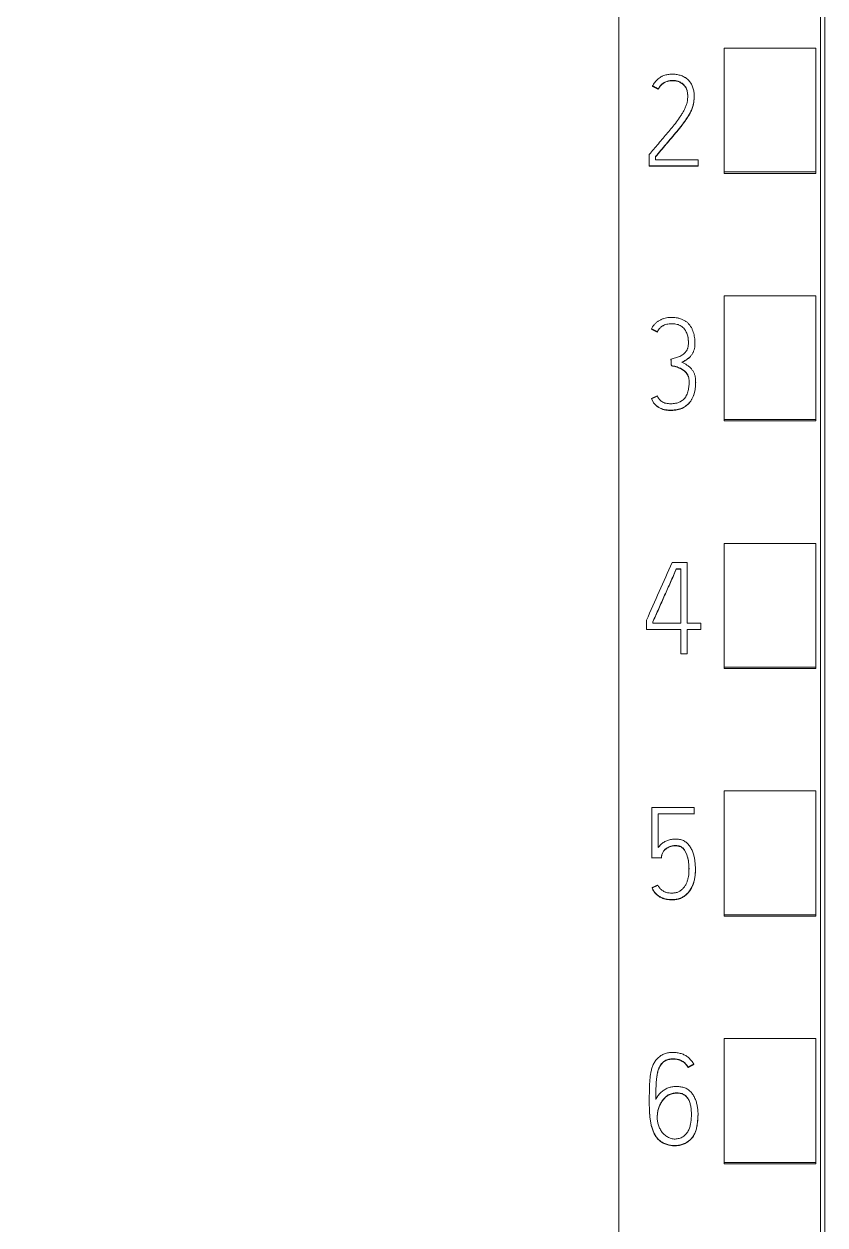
# Model space of a CAD drawing. Header units: millimetres. Extents: x 4137 to 6698, y 1400 to 3585.
# Drawn here: x 5133.28 to 5150.75, y 3320.39 to 3346.58 of the extents above; entities that cross this region are included whole.
import ezdxf

# ---------------------------------------------------------------- set-up
doc = ezdxf.new("R2010")
doc.units = ezdxf.units.MM
doc.layers.add('000-PI-Oprema', color=30, linetype='Continuous', lineweight=5)

msp = doc.modelspace()

# ---------------------------------------------------------------- linework, layer by layer
at = {"color": 0, "linetype": 'ByBlock', "lineweight": 0, "ltscale": 0.25}
msp.add_lwpolyline([(5111.448, 3372.778), (5146.248, 3372.778), (5146.248, 3225.772), (5111.448, 3225.772), (5111.448, 3372.778)], dxfattribs=at)
at = {"layer": '000-PI-Oprema', "color": 0, "linetype": 'ByBlock', "lineweight": 0}
for p, q in [((5146.248, 3360.459), (5146.248, 3247.041)), ((5150.648, 3358.178), (5150.648, 3249.363)), ((5148.548, 3343.358), (5148.548, 3346.061)), ((5150.548, 3346.061), (5148.548, 3346.061)), ((5150.548, 3343.358), (5150.548, 3346.061)), ((5146.987, 3345.233), (5146.987, 3345.227)), ((5147.112, 3345.17), (5147.112, 3345.164)), ((5147.895, 3345.002), (5147.895, 3345.008)), ((5146.913, 3343.742), (5146.913, 3343.488)), ((5147.051, 3343.626), (5147.051, 3343.693)), ((5147.978, 3343.626), (5147.051, 3343.626)), ((5147.978, 3343.488), (5147.978, 3343.626)), ((5146.913, 3343.488), (5146.913, 3343.482)), ((5146.913, 3343.488), (5147.978, 3343.488)), ((5147.978, 3343.482), (5146.913, 3343.482)), ((5147.978, 3343.488), (5147.978, 3343.482)), ((5148.548, 3343.327), (5148.548, 3343.358)), ((5150.548, 3343.358), (5148.548, 3343.358)), ((5150.548, 3343.327), (5148.548, 3343.327)), ((5150.548, 3343.327), (5150.548, 3343.358)), ((5148.548, 3337.956), (5148.548, 3340.659)), ((5150.548, 3340.659), (5148.548, 3340.659)), ((5150.548, 3337.956), (5150.548, 3340.659)), ((5146.964, 3339.936), (5146.964, 3339.929)), ((5147.092, 3339.872), (5147.092, 3339.866)), ((5147.91, 3339.618), (5147.91, 3339.624)), ((5147.388, 3339.273), (5147.388, 3339.266)), ((5147.397, 3339.135), (5147.397, 3339.128)), ((5147.927, 3338.768), (5147.927, 3338.774)), ((5146.964, 3338.414), (5146.964, 3338.407)), ((5148.548, 3337.927), (5148.548, 3337.956)), ((5150.548, 3337.956), (5148.548, 3337.956)), ((5150.548, 3337.927), (5148.548, 3337.927)), ((5150.548, 3337.927), (5150.548, 3337.956)), ((5148.548, 3332.555), (5148.548, 3335.257)), ((5150.548, 3335.257), (5148.548, 3335.257)), ((5150.548, 3332.555), (5150.548, 3335.257)), ((5147.413, 3334.839), (5147.743, 3334.839)), ((5147.505, 3334.701), (5147.505, 3334.695)), ((5147.602, 3334.701), (5147.505, 3334.701)), ((5147.505, 3334.695), (5147.602, 3334.695)), ((5147.602, 3333.513), (5147.602, 3334.701)), ((5147.743, 3334.839), (5147.743, 3333.513)), ((5146.853, 3333.375), (5146.853, 3333.579)), ((5147.602, 3333.375), (5146.853, 3333.375)), ((5146.992, 3333.549), (5146.992, 3333.513)), ((5146.992, 3333.513), (5147.602, 3333.513)), ((5147.602, 3332.847), (5147.602, 3333.375)), ((5147.743, 3333.513), (5148.037, 3333.513)), ((5147.743, 3333.375), (5147.743, 3332.847)), ((5148.037, 3333.375), (5147.743, 3333.375)), ((5148.037, 3333.513), (5148.037, 3333.375)), ((5147.743, 3332.847), (5147.602, 3332.847)), ((5148.548, 3332.527), (5148.548, 3332.555)), ((5150.548, 3332.555), (5148.548, 3332.555)), ((5150.548, 3332.527), (5148.548, 3332.527)), ((5150.548, 3332.527), (5150.548, 3332.555)), ((5148.548, 3327.153), (5148.548, 3329.856)), ((5150.548, 3329.856), (5148.548, 3329.856)), ((5150.548, 3327.153), (5150.548, 3329.856)), ((5146.969, 3329.495), (5146.969, 3328.4)), ((5147.893, 3329.495), (5146.969, 3329.495)), ((5147.893, 3329.357), (5147.893, 3329.495)), ((5147.108, 3328.621), (5147.108, 3329.357)), ((5147.108, 3329.357), (5147.893, 3329.357)), ((5147.893, 3329.357), (5147.893, 3329.35)), ((5146.969, 3328.4), (5146.969, 3328.394)), ((5146.969, 3328.4), (5147.18, 3328.4)), ((5147.18, 3328.4), (5147.18, 3328.394)), ((5147.921, 3328.136), (5147.921, 3328.142)), ((5146.975, 3327.745), (5146.975, 3327.739)), ((5148.548, 3327.127), (5148.548, 3327.153)), ((5150.548, 3327.153), (5148.548, 3327.153)), ((5150.548, 3327.127), (5148.548, 3327.127)), ((5150.548, 3327.127), (5150.548, 3327.153)), ((5148.548, 3321.752), (5148.548, 3324.454)), ((5150.548, 3324.454), (5148.548, 3324.454)), ((5150.548, 3321.752), (5150.548, 3324.454)), ((5147.886, 3323.898), (5147.886, 3323.892)), ((5147.759, 3323.832), (5147.759, 3323.825)), ((5146.915, 3323.094), (5146.915, 3323.088)), ((5147.978, 3322.795), (5147.978, 3322.801)), ((5148.548, 3321.727), (5148.548, 3321.752)), ((5150.548, 3321.752), (5148.548, 3321.752)), ((5150.548, 3321.727), (5148.548, 3321.727)), ((5150.548, 3321.727), (5150.548, 3321.752))]:
    msp.add_line(p, q, dxfattribs=at)
at = {"layer": '000-PI-Oprema', "color": 18, "linetype": 'ByBlock', "lineweight": 0, "true_color": 0x000000}
msp.add_ellipse((5133.394, 3242.471), major_axis=(438.421, 990.891), ratio=0.022739, start_param=1.487509, end_param=1.488786, dxfattribs=at)
at = {"layer": '000-PI-Oprema', "color": 0, "linetype": 'ByBlock', "lineweight": 0}
for points, knots in [([(5146.248, 3233.778), (5146.248, 3234.631), (5146.248, 3236.295), (5146.248, 3238.629), (5146.248, 3240.745), (5146.248, 3243.514), (5146.248, 3247.415), (5146.248, 3253.328), (5146.248, 3262.788), (5146.248, 3275.899), (5146.248, 3293.129), (5146.248, 3311.77), (5146.248, 3328.819), (5146.248, 3344.017), (5146.248, 3354.369), (5146.248, 3362.711), (5146.248, 3367.738), (5146.248, 3371.186), (5146.248, 3372.778)], [0, 0, 0, 0, 0.018357, 0.035822, 0.050221, 0.063898, 0.09543, 0.134182, 0.191169, 0.299064, 0.416456, 0.562341, 0.701008, 0.784589, 0.890964, 0.925157, 0.965428, 1, 1, 1, 1]), ([(5150.748, 3358.364), (5150.748, 3355.32), (5150.748, 3345.75), (5150.748, 3331.58), (5150.748, 3317.013), (5150.748, 3302.803), (5150.748, 3288.509), (5150.748, 3273.023), (5150.748, 3260.383), (5150.748, 3252.418), (5150.748, 3249.078)], [0, 0, 0, 0, 0.083934, 0.263736, 0.389889, 0.484142, 0.653794, 0.78188, 0.908517, 1, 1, 1, 1]), ([(5147.112, 3345.17), (5147.124, 3345.193), (5147.137, 3345.215), (5147.161, 3345.245), (5147.17, 3345.255), (5147.189, 3345.273), (5147.199, 3345.282), (5147.23, 3345.304), (5147.253, 3345.317), (5147.301, 3345.336), (5147.326, 3345.343), (5147.364, 3345.35), (5147.377, 3345.352), (5147.403, 3345.355), (5147.416, 3345.355), (5147.455, 3345.355), (5147.481, 3345.352), (5147.519, 3345.343), (5147.531, 3345.34), (5147.556, 3345.331), (5147.568, 3345.327), (5147.603, 3345.31), (5147.625, 3345.297), (5147.655, 3345.272), (5147.665, 3345.263), (5147.683, 3345.245), (5147.691, 3345.235), (5147.702, 3345.219), (5147.706, 3345.213), (5147.712, 3345.202), (5147.721, 3345.185), (5147.729, 3345.167), (5147.737, 3345.142), (5147.74, 3345.129), (5147.745, 3345.104), (5147.747, 3345.091), (5147.751, 3345.066), (5147.752, 3345.053), (5147.753, 3345.027), (5147.753, 3345.014), (5147.753, 3344.988), (5147.753, 3344.975), (5147.751, 3344.95), (5147.75, 3344.937), (5147.745, 3344.898), (5147.74, 3344.873), (5147.73, 3344.836), (5147.726, 3344.824), (5147.718, 3344.799), (5147.713, 3344.787), (5147.698, 3344.751), (5147.687, 3344.728), (5147.664, 3344.683), (5147.651, 3344.66), (5147.624, 3344.617), (5147.61, 3344.595), (5147.568, 3344.532), (5147.538, 3344.49), (5147.445, 3344.367), (5147.38, 3344.287), (5147.281, 3344.17), (5147.248, 3344.131), (5147.181, 3344.053), (5147.148, 3344.014), (5147.081, 3343.936), (5147.047, 3343.897), (5146.98, 3343.82), (5146.946, 3343.781), (5146.913, 3343.742)], [0, 0, 0, 0, 0.03125, 0.03125, 0.046875, 0.046875, 0.0625, 0.0625, 0.09375, 0.09375, 0.125, 0.125, 0.140625, 0.140625, 0.15625, 0.15625, 0.1875, 0.1875, 0.203125, 0.203125, 0.21875, 0.21875, 0.25, 0.25, 0.265625, 0.265625, 0.28125, 0.28125, 0.289062, 0.289062, 0.296875, 0.3125, 0.3125, 0.328125, 0.328125, 0.34375, 0.34375, 0.359375, 0.359375, 0.375, 0.375, 0.390625, 0.390625, 0.40625, 0.40625, 0.4375, 0.4375, 0.453125, 0.453125, 0.46875, 0.46875, 0.5, 0.5, 0.53125, 0.53125, 0.5625, 0.5625, 0.625, 0.625, 0.75, 0.75, 0.8125, 0.8125, 0.875, 0.875, 0.9375, 0.9375, 1, 1, 1, 1]), ([(5147.051, 3343.693), (5147.09, 3343.738), (5147.129, 3343.784), (5147.207, 3343.876), (5147.246, 3343.922), (5147.325, 3344.013), (5147.364, 3344.059), (5147.441, 3344.151), (5147.48, 3344.197), (5147.556, 3344.29), (5147.593, 3344.337), (5147.648, 3344.409), (5147.666, 3344.433), (5147.701, 3344.482), (5147.718, 3344.507), (5147.752, 3344.557), (5147.768, 3344.582), (5147.798, 3344.634), (5147.812, 3344.66), (5147.831, 3344.701), (5147.837, 3344.715), (5147.848, 3344.743), (5147.853, 3344.757), (5147.867, 3344.8), (5147.875, 3344.83), (5147.886, 3344.888), (5147.89, 3344.918), (5147.893, 3344.963), (5147.894, 3344.978), (5147.895, 3345.008), (5147.895, 3345.023), (5147.893, 3345.068), (5147.889, 3345.098), (5147.881, 3345.142), (5147.878, 3345.157), (5147.871, 3345.186), (5147.866, 3345.201), (5147.856, 3345.229), (5147.85, 3345.243), (5147.836, 3345.27), (5147.829, 3345.283), (5147.817, 3345.302), (5147.812, 3345.308), (5147.803, 3345.321), (5147.799, 3345.327), (5147.784, 3345.344), (5147.774, 3345.355), (5147.753, 3345.376), (5147.742, 3345.387), (5147.724, 3345.4), (5147.718, 3345.405), (5147.705, 3345.413), (5147.698, 3345.417), (5147.665, 3345.437), (5147.638, 3345.449), (5147.595, 3345.464), (5147.58, 3345.468), (5147.551, 3345.476), (5147.536, 3345.479), (5147.506, 3345.484), (5147.491, 3345.486), (5147.461, 3345.489), (5147.446, 3345.49), (5147.416, 3345.49), (5147.4, 3345.49), (5147.37, 3345.489), (5147.355, 3345.488), (5147.31, 3345.483), (5147.28, 3345.477), (5147.237, 3345.463), (5147.223, 3345.458), (5147.202, 3345.449), (5147.195, 3345.445), (5147.181, 3345.438), (5147.175, 3345.435), (5147.142, 3345.416), (5147.117, 3345.398), (5147.083, 3345.368), (5147.072, 3345.357), (5147.052, 3345.335), (5147.042, 3345.323), (5147.016, 3345.287), (5147, 3345.261), (5146.987, 3345.233)], [0, 0, 0, 0, 0.0625, 0.0625, 0.125, 0.125, 0.1875, 0.1875, 0.25, 0.25, 0.3125, 0.3125, 0.34375, 0.34375, 0.375, 0.375, 0.40625, 0.40625, 0.4375, 0.4375, 0.453125, 0.453125, 0.46875, 0.46875, 0.5, 0.5, 0.53125, 0.53125, 0.546875, 0.546875, 0.5625, 0.5625, 0.59375, 0.59375, 0.609375, 0.609375, 0.625, 0.625, 0.640625, 0.640625, 0.65625, 0.65625, 0.664062, 0.664062, 0.671875, 0.671875, 0.6875, 0.6875, 0.703125, 0.703125, 0.710937, 0.710937, 0.71875, 0.71875, 0.75, 0.75, 0.765625, 0.765625, 0.78125, 0.78125, 0.796875, 0.796875, 0.8125, 0.8125, 0.828125, 0.828125, 0.84375, 0.84375, 0.875, 0.875, 0.890625, 0.890625, 0.898437, 0.898437, 0.90625, 0.90625, 0.9375, 0.9375, 0.953125, 0.953125, 0.96875, 0.96875, 1, 1, 1, 1]), ([(5147.753, 3344.999), (5147.753, 3345.01), (5147.753, 3345.02), (5147.752, 3345.043), (5147.751, 3345.056), (5147.748, 3345.081), (5147.746, 3345.094), (5147.741, 3345.12), (5147.738, 3345.132), (5147.73, 3345.157), (5147.725, 3345.169), (5147.717, 3345.187), (5147.714, 3345.193), (5147.707, 3345.204), (5147.704, 3345.21), (5147.686, 3345.237), (5147.668, 3345.255), (5147.643, 3345.276), (5147.638, 3345.28), (5147.627, 3345.288), (5147.611, 3345.299), (5147.582, 3345.314), (5147.558, 3345.324), (5147.534, 3345.333), (5147.521, 3345.337), (5147.483, 3345.345), (5147.457, 3345.348), (5147.405, 3345.349), (5147.379, 3345.347), (5147.34, 3345.34), (5147.328, 3345.337), (5147.303, 3345.33), (5147.29, 3345.325), (5147.266, 3345.316), (5147.254, 3345.31), (5147.232, 3345.298), (5147.22, 3345.291), (5147.189, 3345.268), (5147.17, 3345.25), (5147.146, 3345.22), (5147.138, 3345.209), (5147.124, 3345.187), (5147.118, 3345.176), (5147.112, 3345.164)], [0, 0, 0, 0, 0.034222, 0.034222, 0.076212, 0.076212, 0.118203, 0.118203, 0.160193, 0.160193, 0.202183, 0.202183, 0.223179, 0.223179, 0.244174, 0.244174, 0.328155, 0.328155, 0.34915, 0.34915, 0.370145, 0.412135, 0.454126, 0.454126, 0.496116, 0.496116, 0.580097, 0.580097, 0.664077, 0.664077, 0.706068, 0.706068, 0.748058, 0.748058, 0.790048, 0.790048, 0.832039, 0.832039, 0.916019, 0.916019, 0.95801, 0.95801, 1, 1, 1, 1]), ([(5147.895, 3345.002), (5147.895, 3344.996), (5147.895, 3344.991), (5147.894, 3344.97), (5147.893, 3344.955), (5147.89, 3344.91), (5147.886, 3344.88), (5147.874, 3344.821), (5147.867, 3344.792), (5147.853, 3344.749), (5147.847, 3344.735), (5147.836, 3344.707), (5147.83, 3344.693), (5147.811, 3344.652), (5147.797, 3344.626), (5147.767, 3344.574), (5147.75, 3344.549), (5147.717, 3344.499), (5147.7, 3344.475), (5147.665, 3344.426), (5147.647, 3344.402), (5147.593, 3344.33), (5147.555, 3344.283), (5147.479, 3344.19), (5147.441, 3344.144), (5147.363, 3344.052), (5147.324, 3344.006), (5147.246, 3343.915), (5147.207, 3343.87), (5147.129, 3343.778), (5147.09, 3343.732), (5147.051, 3343.686)], [0, 0, 0, 0, 0.010489, 0.010489, 0.038761, 0.038761, 0.095304, 0.095304, 0.151848, 0.151848, 0.180119, 0.180119, 0.208391, 0.208391, 0.264935, 0.264935, 0.321478, 0.321478, 0.378022, 0.378022, 0.434565, 0.434565, 0.547652, 0.547652, 0.660739, 0.660739, 0.773826, 0.773826, 0.886913, 0.886913, 1, 1, 1, 1]), ([(5147.627, 3339.209), (5147.645, 3339.218), (5147.663, 3339.228), (5147.697, 3339.247), (5147.714, 3339.257), (5147.739, 3339.274), (5147.747, 3339.28), (5147.763, 3339.292), (5147.771, 3339.298), (5147.786, 3339.311), (5147.793, 3339.318), (5147.807, 3339.332), (5147.814, 3339.34), (5147.834, 3339.363), (5147.846, 3339.379), (5147.861, 3339.405), (5147.866, 3339.414), (5147.875, 3339.432), (5147.879, 3339.441), (5147.89, 3339.47), (5147.896, 3339.489), (5147.904, 3339.528), (5147.907, 3339.548), (5147.909, 3339.589), (5147.91, 3339.609), (5147.91, 3339.649), (5147.909, 3339.669), (5147.905, 3339.728), (5147.9, 3339.768), (5147.887, 3339.827), (5147.881, 3339.847), (5147.869, 3339.885), (5147.855, 3339.923), (5147.836, 3339.958), (5147.815, 3339.993), (5147.803, 3340.009), (5147.778, 3340.04), (5147.757, 3340.062), (5147.734, 3340.082), (5147.718, 3340.094), (5147.71, 3340.1), (5147.668, 3340.128), (5147.631, 3340.145), (5147.583, 3340.161), (5147.573, 3340.164), (5147.553, 3340.169), (5147.524, 3340.175), (5147.474, 3340.182), (5147.434, 3340.184), (5147.393, 3340.184), (5147.373, 3340.184), (5147.313, 3340.18), (5147.273, 3340.173), (5147.225, 3340.159), (5147.215, 3340.156), (5147.196, 3340.149), (5147.187, 3340.145), (5147.159, 3340.133), (5147.123, 3340.114), (5147.09, 3340.091), (5147.066, 3340.072), (5147.059, 3340.065), (5147.044, 3340.051), (5147.037, 3340.044), (5147.017, 3340.021), (5147.004, 3340.006), (5146.988, 3339.981), (5146.982, 3339.972), (5146.973, 3339.954), (5146.968, 3339.945), (5146.964, 3339.936)], [0, 0, 0, 0, 0.03125, 0.03125, 0.0625, 0.0625, 0.078125, 0.078125, 0.09375, 0.09375, 0.109375, 0.109375, 0.125, 0.125, 0.15625, 0.15625, 0.171875, 0.171875, 0.1875, 0.1875, 0.21875, 0.21875, 0.25, 0.25, 0.28125, 0.28125, 0.3125, 0.3125, 0.375, 0.375, 0.40625, 0.40625, 0.4375, 0.46875, 0.46875, 0.5, 0.5, 0.53125, 0.546875, 0.546875, 0.5625, 0.5625, 0.625, 0.625, 0.640625, 0.640625, 0.65625, 0.6875, 0.71875, 0.71875, 0.75, 0.75, 0.8125, 0.8125, 0.828125, 0.828125, 0.84375, 0.84375, 0.875, 0.90625, 0.90625, 0.921875, 0.921875, 0.9375, 0.9375, 0.96875, 0.96875, 0.984375, 0.984375, 1, 1, 1, 1]), ([(5147.092, 3339.872), (5147.099, 3339.887), (5147.107, 3339.901), (5147.126, 3339.928), (5147.136, 3339.941), (5147.153, 3339.959), (5147.159, 3339.964), (5147.172, 3339.975), (5147.178, 3339.98), (5147.192, 3339.99), (5147.198, 3339.995), (5147.213, 3340.003), (5147.22, 3340.007), (5147.242, 3340.018), (5147.258, 3340.023), (5147.29, 3340.033), (5147.306, 3340.037), (5147.338, 3340.042), (5147.355, 3340.044), (5147.388, 3340.046), (5147.405, 3340.046), (5147.454, 3340.045), (5147.487, 3340.042), (5147.528, 3340.032), (5147.536, 3340.03), (5147.551, 3340.025), (5147.559, 3340.022), (5147.582, 3340.013), (5147.597, 3340.006), (5147.618, 3339.992), (5147.625, 3339.987), (5147.638, 3339.977), (5147.644, 3339.972), (5147.663, 3339.955), (5147.674, 3339.943), (5147.689, 3339.923), (5147.694, 3339.916), (5147.703, 3339.903), (5147.716, 3339.882), (5147.727, 3339.859), (5147.74, 3339.829), (5147.745, 3339.813), (5147.754, 3339.781), (5147.757, 3339.765), (5147.765, 3339.717), (5147.768, 3339.684), (5147.769, 3339.634), (5147.769, 3339.618), (5147.767, 3339.585), (5147.766, 3339.569), (5147.762, 3339.544), (5147.76, 3339.536), (5147.756, 3339.52), (5147.753, 3339.512), (5147.745, 3339.489), (5147.737, 3339.474), (5147.724, 3339.453), (5147.719, 3339.446), (5147.709, 3339.433), (5147.704, 3339.427), (5147.693, 3339.414), (5147.687, 3339.408), (5147.675, 3339.397), (5147.669, 3339.392), (5147.649, 3339.376), (5147.636, 3339.367), (5147.607, 3339.35), (5147.593, 3339.342), (5147.563, 3339.328), (5147.547, 3339.322), (5147.516, 3339.311), (5147.5, 3339.306), (5147.452, 3339.292), (5147.42, 3339.282), (5147.388, 3339.273)], [0, 0, 0, 0, 0.03125, 0.03125, 0.0625, 0.0625, 0.078125, 0.078125, 0.09375, 0.09375, 0.109375, 0.109375, 0.125, 0.125, 0.15625, 0.15625, 0.1875, 0.1875, 0.21875, 0.21875, 0.25, 0.25, 0.3125, 0.3125, 0.328125, 0.328125, 0.34375, 0.34375, 0.375, 0.375, 0.390625, 0.390625, 0.40625, 0.40625, 0.4375, 0.4375, 0.453125, 0.453125, 0.46875, 0.5, 0.5, 0.53125, 0.53125, 0.5625, 0.5625, 0.625, 0.625, 0.65625, 0.65625, 0.6875, 0.6875, 0.703125, 0.703125, 0.71875, 0.71875, 0.75, 0.75, 0.765625, 0.765625, 0.78125, 0.78125, 0.796875, 0.796875, 0.8125, 0.8125, 0.84375, 0.84375, 0.875, 0.875, 0.90625, 0.90625, 0.9375, 0.9375, 1, 1, 1, 1]), ([(5147.769, 3339.629), (5147.769, 3339.633), (5147.768, 3339.637), (5147.768, 3339.674), (5147.766, 3339.707), (5147.759, 3339.75), (5147.757, 3339.761), (5147.754, 3339.772)], [0, 0, 0, 0, 0.087818, 0.087818, 0.771228, 0.771228, 1, 1, 1, 1]), ([(5147.816, 3339.335), (5147.804, 3339.323), (5147.792, 3339.311), (5147.772, 3339.293), (5147.764, 3339.286), (5147.748, 3339.274), (5147.74, 3339.268), (5147.715, 3339.252), (5147.698, 3339.241), (5147.663, 3339.221), (5147.645, 3339.212), (5147.627, 3339.203)], [0, 0, 0, 0, 0.218648, 0.218648, 0.348874, 0.348874, 0.479099, 0.479099, 0.739549, 0.739549, 1, 1, 1, 1]), ([(5146.964, 3338.414), (5146.972, 3338.394), (5146.982, 3338.376), (5147.003, 3338.339), (5147.014, 3338.322), (5147.034, 3338.297), (5147.041, 3338.289), (5147.056, 3338.274), (5147.064, 3338.267), (5147.088, 3338.246), (5147.105, 3338.234), (5147.132, 3338.218), (5147.142, 3338.213), (5147.161, 3338.204), (5147.17, 3338.2), (5147.199, 3338.188), (5147.219, 3338.182), (5147.26, 3338.172), (5147.281, 3338.169), (5147.323, 3338.164), (5147.344, 3338.163), (5147.386, 3338.162), (5147.407, 3338.162), (5147.449, 3338.165), (5147.47, 3338.167), (5147.501, 3338.171), (5147.512, 3338.173), (5147.532, 3338.177), (5147.543, 3338.179), (5147.573, 3338.187), (5147.593, 3338.194), (5147.622, 3338.205), (5147.632, 3338.209), (5147.651, 3338.218), (5147.661, 3338.223), (5147.688, 3338.238), (5147.706, 3338.25), (5147.739, 3338.275), (5147.755, 3338.289), (5147.784, 3338.319), (5147.798, 3338.335), (5147.823, 3338.369), (5147.834, 3338.387), (5147.849, 3338.414), (5147.854, 3338.424), (5147.863, 3338.442), (5147.868, 3338.452), (5147.888, 3338.501), (5147.899, 3338.541), (5147.912, 3338.602), (5147.915, 3338.623), (5147.921, 3338.664), (5147.923, 3338.685), (5147.926, 3338.727), (5147.926, 3338.748), (5147.927, 3338.789), (5147.926, 3338.81), (5147.923, 3338.852), (5147.92, 3338.872), (5147.914, 3338.903), (5147.911, 3338.913), (5147.905, 3338.934), (5147.902, 3338.944), (5147.89, 3338.973), (5147.881, 3338.993), (5147.865, 3339.02), (5147.86, 3339.029), (5147.847, 3339.046), (5147.841, 3339.055), (5147.82, 3339.079), (5147.805, 3339.094), (5147.773, 3339.121), (5147.755, 3339.133), (5147.72, 3339.157), (5147.701, 3339.168), (5147.665, 3339.189), (5147.646, 3339.199), (5147.627, 3339.209)], [0, 0, 0, 0, 0.03125, 0.03125, 0.0625, 0.0625, 0.078125, 0.078125, 0.09375, 0.09375, 0.125, 0.125, 0.140625, 0.140625, 0.15625, 0.15625, 0.1875, 0.1875, 0.21875, 0.21875, 0.25, 0.25, 0.28125, 0.28125, 0.3125, 0.3125, 0.328125, 0.328125, 0.34375, 0.34375, 0.375, 0.375, 0.390625, 0.390625, 0.40625, 0.40625, 0.4375, 0.4375, 0.46875, 0.46875, 0.5, 0.5, 0.53125, 0.53125, 0.546875, 0.546875, 0.5625, 0.5625, 0.625, 0.625, 0.65625, 0.65625, 0.6875, 0.6875, 0.71875, 0.71875, 0.75, 0.75, 0.78125, 0.78125, 0.796875, 0.796875, 0.8125, 0.8125, 0.84375, 0.84375, 0.859375, 0.859375, 0.875, 0.875, 0.90625, 0.90625, 0.9375, 0.9375, 0.96875, 0.96875, 1, 1, 1, 1]), ([(5147.397, 3339.135), (5147.431, 3339.129), (5147.464, 3339.121), (5147.514, 3339.107), (5147.53, 3339.102), (5147.562, 3339.09), (5147.578, 3339.084), (5147.602, 3339.072), (5147.609, 3339.068), (5147.624, 3339.06), (5147.632, 3339.055), (5147.654, 3339.041), (5147.668, 3339.031), (5147.687, 3339.014), (5147.694, 3339.008), (5147.706, 3338.996), (5147.712, 3338.989), (5147.728, 3338.97), (5147.738, 3338.956), (5147.751, 3338.933), (5147.755, 3338.926), (5147.763, 3338.91), (5147.766, 3338.902), (5147.774, 3338.878), (5147.778, 3338.861), (5147.784, 3338.827), (5147.785, 3338.81), (5147.785, 3338.775), (5147.785, 3338.758), (5147.783, 3338.707), (5147.779, 3338.673), (5147.77, 3338.622), (5147.767, 3338.605), (5147.758, 3338.572), (5147.754, 3338.555), (5147.742, 3338.522), (5147.736, 3338.506), (5147.725, 3338.483), (5147.721, 3338.475), (5147.712, 3338.46), (5147.708, 3338.453), (5147.683, 3338.417), (5147.66, 3338.392), (5147.625, 3338.366), (5147.617, 3338.361), (5147.603, 3338.352), (5147.595, 3338.348), (5147.572, 3338.337), (5147.556, 3338.33), (5147.523, 3338.32), (5147.506, 3338.315), (5147.472, 3338.309), (5147.438, 3338.304), (5147.403, 3338.303), (5147.368, 3338.303), (5147.351, 3338.304), (5147.317, 3338.306), (5147.3, 3338.309), (5147.266, 3338.316), (5147.249, 3338.32), (5147.217, 3338.333), (5147.201, 3338.341), (5147.179, 3338.355), (5147.173, 3338.361), (5147.159, 3338.372), (5147.153, 3338.378), (5147.141, 3338.391), (5147.136, 3338.397), (5147.125, 3338.411), (5147.12, 3338.418), (5147.106, 3338.44), (5147.098, 3338.456), (5147.092, 3338.472)], [0, 0, 0, 0, 0.0625, 0.0625, 0.09375, 0.09375, 0.125, 0.125, 0.140625, 0.140625, 0.15625, 0.15625, 0.1875, 0.1875, 0.203125, 0.203125, 0.21875, 0.21875, 0.25, 0.25, 0.265625, 0.265625, 0.28125, 0.28125, 0.3125, 0.3125, 0.34375, 0.34375, 0.375, 0.375, 0.4375, 0.4375, 0.46875, 0.46875, 0.5, 0.5, 0.53125, 0.53125, 0.546875, 0.546875, 0.5625, 0.5625, 0.625, 0.625, 0.640625, 0.640625, 0.65625, 0.65625, 0.6875, 0.6875, 0.71875, 0.71875, 0.75, 0.78125, 0.78125, 0.8125, 0.8125, 0.84375, 0.84375, 0.875, 0.875, 0.90625, 0.90625, 0.921875, 0.921875, 0.9375, 0.9375, 0.953125, 0.953125, 0.96875, 0.96875, 1, 1, 1, 1]), ([(5147.785, 3338.771), (5147.785, 3338.776), (5147.785, 3338.781), (5147.785, 3338.795), (5147.784, 3338.804), (5147.783, 3338.821), (5147.782, 3338.829), (5147.778, 3338.855), (5147.774, 3338.872), (5147.766, 3338.896), (5147.762, 3338.904), (5147.755, 3338.92), (5147.751, 3338.927), (5147.738, 3338.95), (5147.728, 3338.964), (5147.706, 3338.99), (5147.694, 3339.003), (5147.667, 3339.025), (5147.654, 3339.035), (5147.624, 3339.054), (5147.609, 3339.062), (5147.578, 3339.077), (5147.562, 3339.084), (5147.53, 3339.096), (5147.514, 3339.101), (5147.464, 3339.115), (5147.431, 3339.123), (5147.397, 3339.128)], [0, 0, 0, 0, 0.026635, 0.026635, 0.070879, 0.070879, 0.115123, 0.115123, 0.20361, 0.20361, 0.247854, 0.247854, 0.292098, 0.292098, 0.380586, 0.380586, 0.469074, 0.469074, 0.557561, 0.557561, 0.646049, 0.646049, 0.734537, 0.734537, 0.823025, 0.823025, 1, 1, 1, 1]), ([(5147.921, 3338.666), (5147.921, 3338.657), (5147.92, 3338.649), (5147.916, 3338.62), (5147.912, 3338.599), (5147.9, 3338.538), (5147.889, 3338.498), (5147.869, 3338.449), (5147.865, 3338.44), (5147.856, 3338.421), (5147.851, 3338.411), (5147.836, 3338.384), (5147.825, 3338.366), (5147.8, 3338.332), (5147.787, 3338.316), (5147.765, 3338.293), (5147.757, 3338.285), (5147.741, 3338.271), (5147.733, 3338.265), (5147.708, 3338.245), (5147.691, 3338.234), (5147.663, 3338.218), (5147.654, 3338.213), (5147.635, 3338.204), (5147.625, 3338.2), (5147.576, 3338.18), (5147.535, 3338.17), (5147.473, 3338.161), (5147.451, 3338.159), (5147.409, 3338.156), (5147.388, 3338.156), (5147.346, 3338.156), (5147.325, 3338.158), (5147.293, 3338.161), (5147.283, 3338.162), (5147.262, 3338.166), (5147.251, 3338.168), (5147.22, 3338.175), (5147.2, 3338.182), (5147.171, 3338.194), (5147.161, 3338.198), (5147.142, 3338.207), (5147.133, 3338.212), (5147.105, 3338.228), (5147.088, 3338.24), (5147.064, 3338.26), (5147.056, 3338.267), (5147.041, 3338.283), (5147.034, 3338.291), (5147.014, 3338.315), (5147.003, 3338.333), (5146.982, 3338.369), (5146.972, 3338.388), (5146.964, 3338.407)], [0, 0, 0, 0, 0.018898, 0.018898, 0.065617, 0.065617, 0.159055, 0.159055, 0.182415, 0.182415, 0.205774, 0.205774, 0.252494, 0.252494, 0.299213, 0.299213, 0.322572, 0.322572, 0.345932, 0.345932, 0.392651, 0.392651, 0.416011, 0.416011, 0.43937, 0.43937, 0.532809, 0.532809, 0.579528, 0.579528, 0.626247, 0.626247, 0.672966, 0.672966, 0.696326, 0.696326, 0.719685, 0.719685, 0.766404, 0.766404, 0.789764, 0.789764, 0.813123, 0.813123, 0.859843, 0.859843, 0.883202, 0.883202, 0.906562, 0.906562, 0.953281, 0.953281, 1, 1, 1, 1]), ([(5147.505, 3334.701), (5147.494, 3334.677), (5147.484, 3334.653), (5147.463, 3334.605), (5147.452, 3334.581), (5147.42, 3334.509), (5147.399, 3334.46), (5147.357, 3334.364), (5147.335, 3334.316), (5147.293, 3334.22), (5147.271, 3334.172), (5147.228, 3334.076), (5147.207, 3334.028), (5147.164, 3333.932), (5147.142, 3333.884), (5147.1, 3333.788), (5147.078, 3333.74), (5147.046, 3333.668), (5147.035, 3333.644), (5147.019, 3333.608), (5147.014, 3333.597), (5147.003, 3333.573), (5146.997, 3333.561), (5146.992, 3333.549)], [0, 0, 0, 0, 0.0625, 0.0625, 0.125, 0.125, 0.25, 0.25, 0.375, 0.375, 0.5, 0.5, 0.625, 0.625, 0.75, 0.75, 0.875, 0.875, 0.9375, 0.9375, 0.96875, 0.96875, 1, 1, 1, 1]), ([(5146.992, 3333.543), (5146.997, 3333.554), (5147.003, 3333.566), (5147.014, 3333.59), (5147.019, 3333.602), (5147.035, 3333.638), (5147.046, 3333.662), (5147.078, 3333.734), (5147.1, 3333.782), (5147.142, 3333.878), (5147.164, 3333.926), (5147.207, 3334.022), (5147.228, 3334.07), (5147.271, 3334.166), (5147.293, 3334.214), (5147.335, 3334.31), (5147.357, 3334.358), (5147.399, 3334.454), (5147.42, 3334.502), (5147.452, 3334.574), (5147.463, 3334.599), (5147.484, 3334.647), (5147.494, 3334.671), (5147.505, 3334.695)], [0, 0, 0, 0, 0.03125, 0.03125, 0.0625, 0.0625, 0.125, 0.125, 0.25, 0.25, 0.375, 0.375, 0.5, 0.5, 0.625, 0.625, 0.75, 0.75, 0.875, 0.875, 0.9375, 0.9375, 1, 1, 1, 1]), ([(5146.975, 3327.745), (5146.987, 3327.719), (5147.001, 3327.693), (5147.025, 3327.657), (5147.034, 3327.646), (5147.052, 3327.624), (5147.063, 3327.613), (5147.084, 3327.593), (5147.095, 3327.584), (5147.119, 3327.567), (5147.131, 3327.559), (5147.155, 3327.544), (5147.168, 3327.537), (5147.195, 3327.525), (5147.209, 3327.52), (5147.236, 3327.511), (5147.25, 3327.507), (5147.278, 3327.5), (5147.293, 3327.497), (5147.322, 3327.493), (5147.336, 3327.492), (5147.358, 3327.49), (5147.366, 3327.49), (5147.38, 3327.489), (5147.388, 3327.489), (5147.409, 3327.488), (5147.424, 3327.488), (5147.453, 3327.489), (5147.468, 3327.49), (5147.497, 3327.493), (5147.512, 3327.496), (5147.541, 3327.502), (5147.555, 3327.506), (5147.596, 3327.519), (5147.623, 3327.531), (5147.662, 3327.553), (5147.674, 3327.561), (5147.698, 3327.578), (5147.71, 3327.587), (5147.732, 3327.606), (5147.742, 3327.616), (5147.762, 3327.638), (5147.772, 3327.649), (5147.799, 3327.684), (5147.814, 3327.708), (5147.836, 3327.747), (5147.842, 3327.76), (5147.854, 3327.786), (5147.86, 3327.8), (5147.876, 3327.841), (5147.885, 3327.868), (5147.9, 3327.924), (5147.906, 3327.953), (5147.912, 3327.996), (5147.914, 3328.01), (5147.917, 3328.039), (5147.918, 3328.054), (5147.921, 3328.098), (5147.921, 3328.127), (5147.921, 3328.185), (5147.918, 3328.243), (5147.913, 3328.301), (5147.905, 3328.359), (5147.9, 3328.388), (5147.891, 3328.431), (5147.887, 3328.445), (5147.88, 3328.473), (5147.876, 3328.487), (5147.862, 3328.529), (5147.851, 3328.556), (5147.832, 3328.596), (5147.825, 3328.609), (5147.81, 3328.634), (5147.802, 3328.646), (5147.776, 3328.682), (5147.757, 3328.704), (5147.712, 3328.743), (5147.688, 3328.759), (5147.648, 3328.779), (5147.634, 3328.784), (5147.606, 3328.793), (5147.592, 3328.797), (5147.563, 3328.802), (5147.548, 3328.804), (5147.519, 3328.806), (5147.504, 3328.807), (5147.475, 3328.806), (5147.46, 3328.806), (5147.431, 3328.803), (5147.416, 3328.802), (5147.387, 3328.797), (5147.373, 3328.794), (5147.344, 3328.787), (5147.33, 3328.783), (5147.302, 3328.773), (5147.288, 3328.768), (5147.262, 3328.755), (5147.249, 3328.748), (5147.224, 3328.733), (5147.212, 3328.725), (5147.188, 3328.707), (5147.177, 3328.698), (5147.155, 3328.678), (5147.145, 3328.667), (5147.126, 3328.645), (5147.117, 3328.634), (5147.108, 3328.621)], [0, 0, 0, 0, 0.03125, 0.03125, 0.046875, 0.046875, 0.0625, 0.0625, 0.078125, 0.078125, 0.09375, 0.09375, 0.109375, 0.109375, 0.125, 0.125, 0.140625, 0.140625, 0.15625, 0.15625, 0.171875, 0.171875, 0.179688, 0.179688, 0.1875, 0.1875, 0.203125, 0.203125, 0.21875, 0.21875, 0.234375, 0.234375, 0.25, 0.25, 0.28125, 0.28125, 0.296875, 0.296875, 0.3125, 0.3125, 0.328125, 0.328125, 0.34375, 0.34375, 0.375, 0.375, 0.390625, 0.390625, 0.40625, 0.40625, 0.4375, 0.4375, 0.46875, 0.46875, 0.484375, 0.484375, 0.5, 0.5, 0.53125, 0.53125, 0.5625, 0.59375, 0.59375, 0.625, 0.625, 0.640625, 0.640625, 0.65625, 0.65625, 0.6875, 0.6875, 0.703125, 0.703125, 0.71875, 0.71875, 0.75, 0.75, 0.78125, 0.78125, 0.796875, 0.796875, 0.8125, 0.8125, 0.828125, 0.828125, 0.84375, 0.84375, 0.859375, 0.859375, 0.875, 0.875, 0.890625, 0.890625, 0.90625, 0.90625, 0.921875, 0.921875, 0.9375, 0.9375, 0.953125, 0.953125, 0.96875, 0.96875, 0.984375, 0.984375, 1, 1, 1, 1]), ([(5147.18, 3328.4), (5147.181, 3328.423), (5147.184, 3328.446), (5147.193, 3328.48), (5147.197, 3328.491), (5147.206, 3328.512), (5147.211, 3328.522), (5147.224, 3328.541), (5147.23, 3328.551), (5147.245, 3328.568), (5147.253, 3328.577), (5147.27, 3328.592), (5147.279, 3328.599), (5147.298, 3328.613), (5147.308, 3328.619), (5147.328, 3328.631), (5147.338, 3328.636), (5147.36, 3328.645), (5147.371, 3328.648), (5147.404, 3328.658), (5147.427, 3328.662), (5147.461, 3328.665), (5147.473, 3328.666), (5147.496, 3328.666), (5147.507, 3328.665), (5147.53, 3328.663), (5147.542, 3328.661), (5147.559, 3328.658), (5147.564, 3328.656), (5147.575, 3328.653), (5147.581, 3328.651), (5147.597, 3328.645), (5147.608, 3328.64), (5147.628, 3328.628), (5147.637, 3328.621), (5147.654, 3328.606), (5147.662, 3328.597), (5147.677, 3328.579), (5147.683, 3328.57), (5147.702, 3328.541), (5147.712, 3328.52), (5147.73, 3328.478), (5147.738, 3328.456), (5147.758, 3328.39), (5147.766, 3328.345), (5147.775, 3328.277), (5147.777, 3328.254), (5147.78, 3328.208), (5147.781, 3328.185), (5147.782, 3328.117), (5147.78, 3328.071), (5147.772, 3328.003), (5147.768, 3327.981), (5147.76, 3327.947), (5147.758, 3327.936), (5147.751, 3327.913), (5147.748, 3327.902), (5147.737, 3327.869), (5147.728, 3327.848), (5147.713, 3327.817), (5147.707, 3327.807), (5147.695, 3327.787), (5147.689, 3327.777), (5147.669, 3327.749), (5147.654, 3327.732), (5147.629, 3327.708), (5147.62, 3327.7), (5147.602, 3327.686), (5147.592, 3327.679), (5147.573, 3327.667), (5147.563, 3327.661), (5147.542, 3327.651), (5147.531, 3327.647), (5147.497, 3327.637), (5147.474, 3327.633), (5147.44, 3327.63), (5147.428, 3327.629), (5147.405, 3327.629), (5147.393, 3327.629), (5147.358, 3327.63), (5147.335, 3327.632), (5147.302, 3327.639), (5147.291, 3327.642), (5147.268, 3327.649), (5147.257, 3327.653), (5147.226, 3327.668), (5147.206, 3327.68), (5147.178, 3327.701), (5147.169, 3327.709), (5147.153, 3327.725), (5147.138, 3327.743), (5147.125, 3327.762), (5147.113, 3327.782), (5147.107, 3327.793), (5147.103, 3327.803)], [0, 0, 0, 0, 0.03125, 0.03125, 0.046875, 0.046875, 0.0625, 0.0625, 0.078125, 0.078125, 0.09375, 0.09375, 0.109375, 0.109375, 0.125, 0.125, 0.140625, 0.140625, 0.15625, 0.15625, 0.1875, 0.1875, 0.203125, 0.203125, 0.21875, 0.21875, 0.234375, 0.234375, 0.242187, 0.242187, 0.25, 0.25, 0.265625, 0.265625, 0.28125, 0.28125, 0.296875, 0.296875, 0.3125, 0.3125, 0.34375, 0.34375, 0.375, 0.375, 0.4375, 0.4375, 0.46875, 0.46875, 0.5, 0.5, 0.5625, 0.5625, 0.59375, 0.59375, 0.609375, 0.609375, 0.625, 0.625, 0.65625, 0.65625, 0.671875, 0.671875, 0.6875, 0.6875, 0.71875, 0.71875, 0.734375, 0.734375, 0.75, 0.75, 0.765625, 0.765625, 0.78125, 0.78125, 0.8125, 0.8125, 0.828125, 0.828125, 0.84375, 0.84375, 0.875, 0.875, 0.890625, 0.890625, 0.90625, 0.90625, 0.9375, 0.9375, 0.953125, 0.953125, 0.96875, 0.984375, 0.984375, 1, 1, 1, 1]), ([(5147.781, 3328.138), (5147.781, 3328.144), (5147.781, 3328.15), (5147.781, 3328.178), (5147.78, 3328.201), (5147.777, 3328.246), (5147.775, 3328.269), (5147.77, 3328.315), (5147.766, 3328.337), (5147.757, 3328.382), (5147.751, 3328.405), (5147.741, 3328.438), (5147.738, 3328.449), (5147.73, 3328.471), (5147.726, 3328.482), (5147.712, 3328.514), (5147.702, 3328.534), (5147.684, 3328.563), (5147.677, 3328.573), (5147.662, 3328.591), (5147.655, 3328.599), (5147.637, 3328.615), (5147.628, 3328.622), (5147.608, 3328.634), (5147.598, 3328.639), (5147.576, 3328.647), (5147.565, 3328.65), (5147.542, 3328.655), (5147.531, 3328.657), (5147.508, 3328.659), (5147.496, 3328.66), (5147.473, 3328.66), (5147.462, 3328.659), (5147.439, 3328.657), (5147.427, 3328.656), (5147.404, 3328.652), (5147.382, 3328.646), (5147.36, 3328.639), (5147.339, 3328.63), (5147.329, 3328.625), (5147.298, 3328.608), (5147.28, 3328.594), (5147.254, 3328.571), (5147.246, 3328.563), (5147.231, 3328.545), (5147.224, 3328.536), (5147.212, 3328.516), (5147.206, 3328.506), (5147.197, 3328.485), (5147.193, 3328.474), (5147.187, 3328.452), (5147.185, 3328.44), (5147.182, 3328.417), (5147.181, 3328.406), (5147.18, 3328.394)], [0, 0, 0, 0, 0.015899, 0.015899, 0.077406, 0.077406, 0.138912, 0.138912, 0.200418, 0.200418, 0.261925, 0.261925, 0.292678, 0.292678, 0.323431, 0.323431, 0.384937, 0.384937, 0.41569, 0.41569, 0.446443, 0.446443, 0.477197, 0.477197, 0.50795, 0.50795, 0.538703, 0.538703, 0.569456, 0.569456, 0.600209, 0.600209, 0.630962, 0.630962, 0.661715, 0.661715, 0.692469, 0.723222, 0.723222, 0.753975, 0.753975, 0.815481, 0.815481, 0.846234, 0.846234, 0.876987, 0.876987, 0.907741, 0.907741, 0.938494, 0.938494, 0.969247, 0.969247, 1, 1, 1, 1]), ([(5147.921, 3328.136), (5147.921, 3328.114), (5147.921, 3328.093), (5147.918, 3328.043), (5147.916, 3328.014), (5147.91, 3327.971), (5147.907, 3327.957), (5147.902, 3327.928), (5147.899, 3327.913), (5147.888, 3327.871), (5147.879, 3327.843), (5147.859, 3327.788), (5147.847, 3327.761), (5147.819, 3327.709), (5147.803, 3327.685), (5147.777, 3327.65), (5147.768, 3327.638), (5147.748, 3327.617), (5147.738, 3327.606), (5147.705, 3327.576), (5147.682, 3327.559), (5147.644, 3327.536), (5147.631, 3327.529), (5147.604, 3327.517), (5147.591, 3327.511), (5147.549, 3327.497), (5147.52, 3327.49), (5147.477, 3327.484), (5147.462, 3327.483), (5147.432, 3327.482), (5147.418, 3327.482), (5147.388, 3327.483), (5147.374, 3327.483), (5147.344, 3327.485), (5147.33, 3327.486), (5147.301, 3327.49), (5147.286, 3327.492), (5147.257, 3327.499), (5147.243, 3327.503), (5147.215, 3327.511), (5147.201, 3327.517), (5147.174, 3327.528), (5147.161, 3327.535), (5147.135, 3327.55), (5147.123, 3327.558), (5147.099, 3327.575), (5147.087, 3327.585), (5147.066, 3327.604), (5147.055, 3327.615), (5147.036, 3327.637), (5147.027, 3327.649), (5147.002, 3327.686), (5146.988, 3327.712), (5146.975, 3327.739)], [0, 0, 0, 0, 0.044434, 0.044434, 0.104157, 0.104157, 0.134018, 0.134018, 0.16388, 0.16388, 0.223602, 0.223602, 0.283325, 0.283325, 0.343048, 0.343048, 0.37291, 0.37291, 0.402771, 0.402771, 0.462494, 0.462494, 0.492355, 0.492355, 0.522217, 0.522217, 0.58194, 0.58194, 0.611801, 0.611801, 0.641663, 0.641663, 0.671524, 0.671524, 0.701386, 0.701386, 0.731247, 0.731247, 0.761108, 0.761108, 0.79097, 0.79097, 0.820831, 0.820831, 0.850693, 0.850693, 0.880554, 0.880554, 0.910416, 0.910416, 0.940277, 0.940277, 1, 1, 1, 1]), ([(5147.886, 3323.898), (5147.872, 3323.923), (5147.856, 3323.947), (5147.829, 3323.981), (5147.82, 3323.992), (5147.8, 3324.013), (5147.79, 3324.024), (5147.757, 3324.053), (5147.734, 3324.07), (5147.697, 3324.091), (5147.684, 3324.098), (5147.657, 3324.11), (5147.644, 3324.115), (5147.603, 3324.13), (5147.575, 3324.137), (5147.533, 3324.145), (5147.518, 3324.147), (5147.49, 3324.15), (5147.475, 3324.151), (5147.432, 3324.154), (5147.403, 3324.153), (5147.36, 3324.15), (5147.346, 3324.148), (5147.317, 3324.143), (5147.303, 3324.14), (5147.261, 3324.129), (5147.234, 3324.118), (5147.195, 3324.099), (5147.183, 3324.091), (5147.158, 3324.076), (5147.147, 3324.067), (5147.113, 3324.04), (5147.092, 3324.02), (5147.063, 3323.987), (5147.054, 3323.976), (5147.038, 3323.952), (5147.03, 3323.94), (5147.008, 3323.903), (5146.996, 3323.876), (5146.976, 3323.822), (5146.967, 3323.795), (5146.954, 3323.739), (5146.948, 3323.711), (5146.939, 3323.655), (5146.936, 3323.626), (5146.926, 3323.541), (5146.923, 3323.484), (5146.918, 3323.369), (5146.917, 3323.312), (5146.915, 3323.14), (5146.913, 3323.025), (5146.919, 3322.882), (5146.921, 3322.853), (5146.925, 3322.796), (5146.927, 3322.768), (5146.936, 3322.683), (5146.945, 3322.626), (5146.962, 3322.556), (5146.966, 3322.542), (5146.974, 3322.514), (5146.978, 3322.5), (5146.992, 3322.459), (5147.002, 3322.432), (5147.02, 3322.393), (5147.027, 3322.38), (5147.041, 3322.355), (5147.048, 3322.342), (5147.072, 3322.306), (5147.09, 3322.283), (5147.12, 3322.252), (5147.131, 3322.242), (5147.154, 3322.224), (5147.165, 3322.215), (5147.202, 3322.191), (5147.227, 3322.178), (5147.267, 3322.161), (5147.281, 3322.156), (5147.309, 3322.147), (5147.323, 3322.143), (5147.365, 3322.132), (5147.393, 3322.127), (5147.437, 3322.124), (5147.451, 3322.123), (5147.48, 3322.122), (5147.495, 3322.123), (5147.538, 3322.126), (5147.567, 3322.13), (5147.609, 3322.14), (5147.623, 3322.144), (5147.65, 3322.154), (5147.664, 3322.159), (5147.704, 3322.177), (5147.729, 3322.191), (5147.765, 3322.216), (5147.776, 3322.224), (5147.799, 3322.243), (5147.81, 3322.253), (5147.84, 3322.283), (5147.858, 3322.306), (5147.882, 3322.342), (5147.889, 3322.355), (5147.902, 3322.381), (5147.909, 3322.394), (5147.925, 3322.434), (5147.934, 3322.461), (5147.945, 3322.503), (5147.948, 3322.517), (5147.954, 3322.546), (5147.957, 3322.56), (5147.964, 3322.603), (5147.967, 3322.632), (5147.976, 3322.717), (5147.979, 3322.775), (5147.977, 3322.861), (5147.975, 3322.889), (5147.968, 3322.946), (5147.964, 3322.975), (5147.951, 3323.032), (5147.944, 3323.061), (5147.926, 3323.116), (5147.915, 3323.143), (5147.89, 3323.196), (5147.876, 3323.221), (5147.843, 3323.269), (5147.824, 3323.291), (5147.792, 3323.321), (5147.78, 3323.331), (5147.757, 3323.348), (5147.744, 3323.355), (5147.718, 3323.369), (5147.705, 3323.375), (5147.677, 3323.385), (5147.663, 3323.39), (5147.621, 3323.401), (5147.592, 3323.406), (5147.548, 3323.41), (5147.534, 3323.411), (5147.504, 3323.412), (5147.49, 3323.411), (5147.446, 3323.409), (5147.417, 3323.405), (5147.374, 3323.395), (5147.36, 3323.391), (5147.332, 3323.382), (5147.318, 3323.377), (5147.279, 3323.359), (5147.254, 3323.344), (5147.217, 3323.32), (5147.205, 3323.311), (5147.183, 3323.292), (5147.172, 3323.283), (5147.14, 3323.252), (5147.121, 3323.23), (5147.086, 3323.183), (5147.071, 3323.158), (5147.057, 3323.132)], [0, 0, 0, 0, 0.015625, 0.015625, 0.023438, 0.023438, 0.03125, 0.03125, 0.046875, 0.046875, 0.054688, 0.054688, 0.0625, 0.0625, 0.078125, 0.078125, 0.085938, 0.085938, 0.09375, 0.09375, 0.109375, 0.109375, 0.117188, 0.117188, 0.125, 0.125, 0.140625, 0.140625, 0.148438, 0.148438, 0.15625, 0.15625, 0.171875, 0.171875, 0.179688, 0.179688, 0.1875, 0.1875, 0.203125, 0.203125, 0.21875, 0.21875, 0.234375, 0.234375, 0.25, 0.25, 0.28125, 0.28125, 0.3125, 0.3125, 0.375, 0.375, 0.390625, 0.390625, 0.40625, 0.40625, 0.4375, 0.4375, 0.445313, 0.445313, 0.453125, 0.453125, 0.46875, 0.46875, 0.476563, 0.476563, 0.484375, 0.484375, 0.5, 0.5, 0.507813, 0.507813, 0.515625, 0.515625, 0.53125, 0.53125, 0.539063, 0.539063, 0.546875, 0.546875, 0.5625, 0.5625, 0.570313, 0.570313, 0.578125, 0.578125, 0.59375, 0.59375, 0.601563, 0.601563, 0.609375, 0.609375, 0.625, 0.625, 0.632813, 0.632813, 0.640625, 0.640625, 0.65625, 0.65625, 0.664063, 0.664063, 0.671875, 0.671875, 0.6875, 0.6875, 0.695313, 0.695313, 0.703125, 0.703125, 0.71875, 0.71875, 0.75, 0.75, 0.765625, 0.765625, 0.78125, 0.78125, 0.796875, 0.796875, 0.8125, 0.8125, 0.828125, 0.828125, 0.84375, 0.84375, 0.851563, 0.851563, 0.859375, 0.859375, 0.867188, 0.867188, 0.875, 0.875, 0.890625, 0.890625, 0.898438, 0.898438, 0.90625, 0.90625, 0.921875, 0.921875, 0.929688, 0.929688, 0.9375, 0.9375, 0.953125, 0.953125, 0.960938, 0.960938, 0.96875, 0.96875, 0.984375, 0.984375, 1, 1, 1, 1]), ([(5147.057, 3323.132), (5147.057, 3323.193), (5147.057, 3323.254), (5147.06, 3323.345), (5147.061, 3323.375), (5147.063, 3323.436), (5147.064, 3323.467), (5147.068, 3323.527), (5147.07, 3323.557), (5147.077, 3323.618), (5147.082, 3323.648), (5147.091, 3323.693), (5147.094, 3323.708), (5147.101, 3323.738), (5147.106, 3323.753), (5147.12, 3323.797), (5147.131, 3323.825), (5147.149, 3323.859), (5147.153, 3323.866), (5147.162, 3323.879), (5147.166, 3323.886), (5147.179, 3323.905), (5147.189, 3323.917), (5147.205, 3323.933), (5147.211, 3323.939), (5147.223, 3323.949), (5147.229, 3323.954), (5147.248, 3323.967), (5147.261, 3323.975), (5147.282, 3323.985), (5147.289, 3323.988), (5147.303, 3323.994), (5147.311, 3323.996), (5147.333, 3324.003), (5147.349, 3324.006), (5147.379, 3324.011), (5147.394, 3324.012), (5147.425, 3324.014), (5147.441, 3324.014), (5147.472, 3324.013), (5147.487, 3324.012), (5147.518, 3324.008), (5147.54, 3324.003), (5147.563, 3323.997), (5147.577, 3323.992), (5147.585, 3323.989), (5147.606, 3323.98), (5147.62, 3323.973), (5147.647, 3323.958), (5147.66, 3323.949), (5147.678, 3323.935), (5147.684, 3323.93), (5147.695, 3323.919), (5147.701, 3323.914), (5147.717, 3323.897), (5147.726, 3323.885), (5147.744, 3323.859), (5147.752, 3323.846), (5147.759, 3323.832)], [0, 0, 0, 0, 0.125, 0.125, 0.1875, 0.1875, 0.25, 0.25, 0.3125, 0.3125, 0.375, 0.375, 0.40625, 0.40625, 0.4375, 0.4375, 0.5, 0.5, 0.515625, 0.515625, 0.53125, 0.53125, 0.5625, 0.5625, 0.578125, 0.578125, 0.59375, 0.59375, 0.625, 0.625, 0.640625, 0.640625, 0.65625, 0.65625, 0.6875, 0.6875, 0.71875, 0.71875, 0.75, 0.75, 0.78125, 0.78125, 0.8125, 0.828125, 0.828125, 0.84375, 0.84375, 0.875, 0.875, 0.90625, 0.90625, 0.921875, 0.921875, 0.9375, 0.9375, 0.96875, 0.96875, 1, 1, 1, 1]), ([(5147.759, 3323.825), (5147.745, 3323.853), (5147.728, 3323.879), (5147.701, 3323.907), (5147.696, 3323.913), (5147.685, 3323.923), (5147.679, 3323.928), (5147.661, 3323.943), (5147.648, 3323.951), (5147.621, 3323.967), (5147.607, 3323.974), (5147.579, 3323.985), (5147.564, 3323.99), (5147.534, 3323.998), (5147.519, 3324.002), (5147.489, 3324.006), (5147.473, 3324.007), (5147.427, 3324.009), (5147.397, 3324.007), (5147.351, 3324), (5147.335, 3323.997), (5147.306, 3323.989), (5147.291, 3323.984), (5147.263, 3323.97), (5147.25, 3323.963), (5147.225, 3323.945), (5147.213, 3323.935), (5147.191, 3323.913), (5147.181, 3323.901), (5147.163, 3323.876), (5147.155, 3323.863), (5147.14, 3323.836), (5147.133, 3323.822), (5147.122, 3323.794), (5147.116, 3323.779), (5147.102, 3323.736), (5147.095, 3323.706), (5147.082, 3323.646), (5147.078, 3323.616), (5147.071, 3323.555), (5147.068, 3323.524), (5147.064, 3323.463), (5147.063, 3323.433), (5147.061, 3323.371), (5147.06, 3323.341), (5147.057, 3323.249), (5147.057, 3323.187), (5147.057, 3323.126)], [0, 0, 0, 0, 0.0625, 0.0625, 0.078125, 0.078125, 0.09375, 0.09375, 0.125, 0.125, 0.15625, 0.15625, 0.1875, 0.1875, 0.21875, 0.21875, 0.25, 0.25, 0.3125, 0.3125, 0.34375, 0.34375, 0.375, 0.375, 0.40625, 0.40625, 0.4375, 0.4375, 0.46875, 0.46875, 0.5, 0.5, 0.53125, 0.53125, 0.5625, 0.5625, 0.625, 0.625, 0.6875, 0.6875, 0.75, 0.75, 0.8125, 0.8125, 0.875, 0.875, 1, 1, 1, 1]), ([(5147.978, 3322.796), (5147.978, 3322.749), (5147.975, 3322.704), (5147.968, 3322.629), (5147.964, 3322.6), (5147.957, 3322.558), (5147.955, 3322.543), (5147.949, 3322.515), (5147.946, 3322.501), (5147.935, 3322.459), (5147.926, 3322.431), (5147.91, 3322.391), (5147.904, 3322.377), (5147.891, 3322.352), (5147.884, 3322.339), (5147.86, 3322.302), (5147.842, 3322.279), (5147.812, 3322.249), (5147.801, 3322.239), (5147.779, 3322.22), (5147.767, 3322.211), (5147.731, 3322.187), (5147.706, 3322.172), (5147.667, 3322.154), (5147.653, 3322.149), (5147.625, 3322.139), (5147.611, 3322.135), (5147.569, 3322.124), (5147.541, 3322.12), (5147.497, 3322.117), (5147.483, 3322.116), (5147.453, 3322.116), (5147.439, 3322.117), (5147.396, 3322.121), (5147.367, 3322.126), (5147.325, 3322.136), (5147.31, 3322.14), (5147.283, 3322.149), (5147.269, 3322.154), (5147.229, 3322.17), (5147.204, 3322.184), (5147.174, 3322.203), (5147.168, 3322.207), (5147.156, 3322.216), (5147.15, 3322.22), (5147.133, 3322.234), (5147.122, 3322.244), (5147.092, 3322.275), (5147.074, 3322.297), (5147.05, 3322.334), (5147.042, 3322.346), (5147.028, 3322.371), (5147.022, 3322.384), (5147.003, 3322.424), (5146.993, 3322.45), (5146.974, 3322.505), (5146.966, 3322.533), (5146.952, 3322.589), (5146.947, 3322.617), (5146.937, 3322.674), (5146.93, 3322.731), (5146.925, 3322.788), (5146.921, 3322.845), (5146.919, 3322.874), (5146.916, 3322.964), (5146.915, 3323.026), (5146.915, 3323.088)], [0, 0, 0, 0, 0.061961, 0.061961, 0.100808, 0.100808, 0.120232, 0.120232, 0.139655, 0.139655, 0.178502, 0.178502, 0.197926, 0.197926, 0.217349, 0.217349, 0.256196, 0.256196, 0.27562, 0.27562, 0.295043, 0.295043, 0.33389, 0.33389, 0.353314, 0.353314, 0.372737, 0.372737, 0.411584, 0.411584, 0.431008, 0.431008, 0.450431, 0.450431, 0.489278, 0.489278, 0.508702, 0.508702, 0.528125, 0.528125, 0.566972, 0.566972, 0.576684, 0.576684, 0.586396, 0.586396, 0.605819, 0.605819, 0.644666, 0.644666, 0.66409, 0.66409, 0.683513, 0.683513, 0.72236, 0.72236, 0.761207, 0.761207, 0.800054, 0.800054, 0.838901, 0.877748, 0.877748, 0.916595, 0.916595, 1, 1, 1, 1]), ([(5147.33, 3323.226), (5147.356, 3323.24), (5147.383, 3323.251), (5147.426, 3323.262), (5147.44, 3323.264), (5147.469, 3323.268), (5147.499, 3323.271), (5147.528, 3323.271), (5147.558, 3323.269), (5147.572, 3323.267), (5147.601, 3323.262), (5147.616, 3323.259), (5147.644, 3323.249), (5147.657, 3323.244), (5147.683, 3323.229), (5147.695, 3323.221), (5147.717, 3323.202), (5147.727, 3323.191), (5147.746, 3323.168), (5147.754, 3323.156), (5147.769, 3323.131), (5147.776, 3323.118), (5147.794, 3323.078), (5147.803, 3323.05), (5147.814, 3323.008), (5147.817, 3322.993), (5147.822, 3322.965), (5147.824, 3322.95), (5147.829, 3322.906), (5147.831, 3322.877), (5147.834, 3322.819), (5147.834, 3322.791), (5147.832, 3322.704), (5147.827, 3322.646), (5147.809, 3322.559), (5147.802, 3322.531), (5147.787, 3322.49), (5147.782, 3322.476), (5147.769, 3322.449), (5147.762, 3322.437), (5147.739, 3322.399), (5147.721, 3322.377), (5147.694, 3322.351), (5147.689, 3322.346), (5147.678, 3322.336), (5147.672, 3322.332), (5147.654, 3322.319), (5147.642, 3322.311), (5147.617, 3322.297), (5147.603, 3322.291), (5147.575, 3322.28), (5147.547, 3322.272), (5147.518, 3322.267), (5147.489, 3322.265), (5147.474, 3322.264), (5147.445, 3322.266), (5147.43, 3322.267), (5147.401, 3322.273), (5147.387, 3322.277), (5147.345, 3322.291), (5147.319, 3322.304), (5147.282, 3322.329), (5147.27, 3322.338), (5147.248, 3322.357), (5147.227, 3322.377), (5147.207, 3322.399), (5147.189, 3322.422), (5147.18, 3322.434), (5147.156, 3322.471), (5147.142, 3322.496), (5147.125, 3322.537), (5147.12, 3322.551), (5147.111, 3322.579), (5147.108, 3322.593), (5147.098, 3322.635), (5147.093, 3322.664), (5147.089, 3322.708), (5147.089, 3322.722), (5147.088, 3322.751), (5147.088, 3322.766), (5147.091, 3322.81), (5147.094, 3322.839), (5147.105, 3322.896), (5147.113, 3322.924), (5147.127, 3322.966), (5147.132, 3322.98), (5147.144, 3323.006), (5147.15, 3323.02), (5147.17, 3323.058), (5147.185, 3323.083), (5147.211, 3323.118), (5147.22, 3323.13), (5147.239, 3323.152), (5147.249, 3323.163), (5147.281, 3323.193), (5147.304, 3323.211), (5147.33, 3323.226)], [0, 0, 0, 0, 0.03125, 0.03125, 0.046875, 0.046875, 0.0625, 0.078125, 0.078125, 0.09375, 0.09375, 0.109375, 0.109375, 0.125, 0.125, 0.140625, 0.140625, 0.15625, 0.15625, 0.171875, 0.171875, 0.1875, 0.1875, 0.21875, 0.21875, 0.234375, 0.234375, 0.25, 0.25, 0.28125, 0.28125, 0.3125, 0.3125, 0.375, 0.375, 0.40625, 0.40625, 0.421875, 0.421875, 0.4375, 0.4375, 0.46875, 0.46875, 0.476562, 0.476562, 0.484375, 0.484375, 0.5, 0.5, 0.515625, 0.515625, 0.53125, 0.546875, 0.546875, 0.5625, 0.5625, 0.578125, 0.578125, 0.59375, 0.59375, 0.625, 0.625, 0.640625, 0.640625, 0.65625, 0.671875, 0.671875, 0.6875, 0.6875, 0.71875, 0.71875, 0.734375, 0.734375, 0.75, 0.75, 0.78125, 0.78125, 0.796875, 0.796875, 0.8125, 0.8125, 0.84375, 0.84375, 0.875, 0.875, 0.890625, 0.890625, 0.90625, 0.90625, 0.9375, 0.9375, 0.953125, 0.953125, 0.96875, 0.96875, 1, 1, 1, 1]), ([(5147.33, 3323.22), (5147.304, 3323.205), (5147.281, 3323.187), (5147.249, 3323.157), (5147.239, 3323.146), (5147.22, 3323.124), (5147.211, 3323.112), (5147.185, 3323.077), (5147.17, 3323.052), (5147.15, 3323.013), (5147.144, 3323), (5147.132, 3322.973), (5147.127, 3322.959), (5147.113, 3322.918), (5147.105, 3322.89), (5147.097, 3322.847), (5147.095, 3322.832), (5147.091, 3322.803), (5147.09, 3322.789), (5147.089, 3322.763), (5147.088, 3322.753), (5147.088, 3322.742)], [0, 0, 0, 0, 0.157122, 0.157122, 0.235682, 0.235682, 0.314243, 0.314243, 0.471365, 0.471365, 0.549925, 0.549925, 0.628486, 0.628486, 0.785608, 0.785608, 0.864168, 0.864168, 0.942729, 0.942729, 1, 1, 1, 1]), ([(5147.75, 3323.155), (5147.746, 3323.161), (5147.741, 3323.168), (5147.726, 3323.186), (5147.716, 3323.196), (5147.699, 3323.211), (5147.693, 3323.215), (5147.681, 3323.224), (5147.675, 3323.228), (5147.656, 3323.238), (5147.643, 3323.244), (5147.614, 3323.253), (5147.6, 3323.256), (5147.571, 3323.261), (5147.557, 3323.263), (5147.528, 3323.264), (5147.513, 3323.264), (5147.469, 3323.263), (5147.44, 3323.259), (5147.397, 3323.248), (5147.383, 3323.244), (5147.363, 3323.236), (5147.356, 3323.233), (5147.343, 3323.227), (5147.336, 3323.223), (5147.33, 3323.22)], [0, 0, 0, 0, 0.053747, 0.053747, 0.148372, 0.148372, 0.195685, 0.195685, 0.242998, 0.242998, 0.337623, 0.337623, 0.432248, 0.432248, 0.526874, 0.526874, 0.621499, 0.621499, 0.810749, 0.810749, 0.905375, 0.905375, 0.952687, 0.952687, 1, 1, 1, 1])]:
    msp.add_open_spline(points, degree=3, knots=knots, dxfattribs=at)
for points, weights in [([(5146.987, 3345.233), (5147.05, 3345.202), (5147.112, 3345.17)], [0.500000075207, 0.499999924793, 0.500000075207]), ([(5147.112, 3345.164), (5147.05, 3345.196), (5146.987, 3345.227)], [0.499999832915, 0.500000167085, 0.499999832915]), ([(5146.964, 3339.936), (5147.028, 3339.904), (5147.092, 3339.872)], [0.499999912253, 0.500000087747, 0.499999912253]), ([(5147.092, 3339.866), (5147.028, 3339.898), (5146.964, 3339.929)], [0.500000224201, 0.499999775799, 0.500000224201]), ([(5147.388, 3339.273), (5147.392, 3339.204), (5147.397, 3339.135)], [0.499999997003, 0.500000002997, 0.499999997003]), ([(5147.397, 3339.128), (5147.392, 3339.197), (5147.388, 3339.266)], [0.500000007963, 0.499999992037, 0.500000007963]), ([(5147.092, 3338.472), (5147.028, 3338.443), (5146.964, 3338.414)], [0.499999977862, 0.500000022138, 0.499999977862]), ([(5147.103, 3327.803), (5147.039, 3327.774), (5146.975, 3327.745)], [0.499999672742, 0.500000327258, 0.499999672742]), ([(5147.759, 3323.832), (5147.822, 3323.865), (5147.886, 3323.898)], [0.500000013726, 0.499999986274, 0.500000013726]), ([(5147.886, 3323.892), (5147.822, 3323.859), (5147.759, 3323.825)], [0.499999887703, 0.500000112297, 0.499999887703])]:
    msp.add_rational_spline(points, weights, degree=2, dxfattribs=at)

doc.saveas('drawing.dxf')
